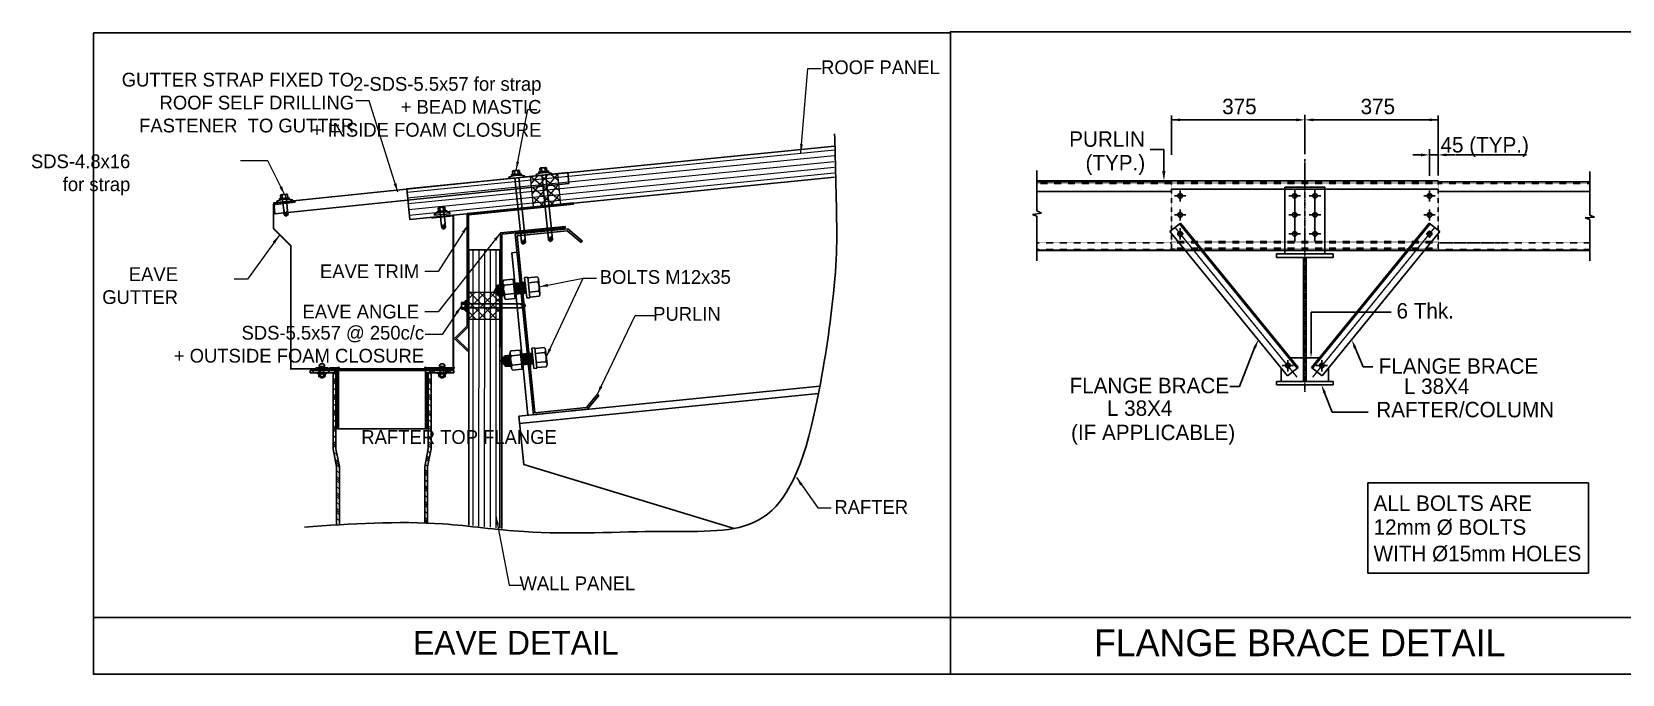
# Model space of a CAD drawing. Header units: millimetres. Extents: x 0 to 2669304, y -3314102 to 0.
# Drawn here: x 2346208 to 2364361, y -3177635 to -3170297 of the extents above; entities that cross this region are included whole.
import ezdxf
from ezdxf.enums import TextEntityAlignment as Align

# ---------------------------------------------------------------- set-up
doc = ezdxf.new("R2010")
doc.units = ezdxf.units.MM
doc.header["$LTSCALE"] = 0.4
doc.header["$MEASUREMENT"] = 0
for name, pattern in [('CENTER', [2, 1.25, -0.25, 0.25, -0.25]), ('CONTIN', [0]), ('HIDDEN', [0.375, 0.25, -0.125]), ('XKITLINE00', [0])]:
    doc.linetypes.add(name, pattern=pattern)
for name, color, linetype in [('3', 4, 'CONTIN'), ('AnchBolt', 7, 'Continuous'), ('Doptrim', 13, 'Continuous'), ('Girt', 13, 'Continuous'), ('Hatch-Solid', 252, 'Continuous'), ('insulation', 3, 'Continuous'), ('M-Purlin', 213, 'Continuous'), ('MISCEL', 7, 'Continuous'), ('Seal-Text', 60, 'Continuous'), ('Steel plate', 12, 'Continuous')]:
    doc.layers.add(name, color=color, linetype=linetype)
for name, color, linetype, lineweight in [('AllTrims', 11, 'Continuous', 9), ('Dimensions', 5, 'Continuous', 0), ('Grid', 202, 'CENTER', 18), ('HATCH', 8, 'Continuous', 5), ('MEM', 4, 'Continuous', 0), ('Other object type', 1, 'Continuous', 0)]:
    doc.layers.add(name, color=color, linetype=linetype, lineweight=lineweight)
doc.styles.add('DTITLE', font='f2.shx')
doc.styles.get("Standard").update_dxf_attribs({"font": 'ARIALN.TTF'})
doc.dimstyles.new('ARROWS', dxfattribs={"dimscale": 0, "dimtxt": 2, "dimasz": 2, "dimexe": 1.026, "dimexo": 1.026, "dimgap": 0.8, "dimtad": 1, "dimdec": 0, "dimzin": 9, "dimdsep": 46, "dimtxsty": 'Standard', "dimcen": 1.6, "dimclrd": 40, "dimclre": 40, "dimclrt": 3, "dimadec": 1, "dimazin": 2, "dimtfac": 1, "dimtdec": 0, "dimtofl": 0, "dimtmove": 0, "dimatfit": 3, "dimfxl": 0, "dimtolj": 1, "dimtzin": 13, "dimlwd": -1, "dimlwe": -1, "dimarcsym": 0})

# ---------------------------------------------------------------- blocks, each defined once
blk = doc.blocks.new('FOR EAVE STURT')
at = {"layer": 'AnchBolt'}
h = blk.add_hatch(dxfattribs=at)
h.set_pattern_fill('ANSI31', color=256, scale=0.5, angle=145, style=0)
h.set_pattern_definition([(190, (0, 0), (0.275666, -1.56338), [])])
h.paths.add_polyline_path([(6, 0.6), (-5.9, -0.6), (-4.7, -13.3), (7.3, -12.1)])
h.paths.add_polyline_path([(8.5, -23.7), (-3.5, -24.9), (-2.9, -30.9), (2.6, -34.9), (9.1, -29.8)])
at = {"layer": 'MISCEL', "color": 7}
for p, q in [((-11.9, 12.8), (-10.9, 2.3)), ((-11.7, 2.2), (10.9, 4.5)), ((-11.7, 2.2), (-11.3, -1.1)), ((-11.3, -1.1), (11.2, 1.1)), ((-9.5, 14.1), (6.5, 15.7)), ((-6.5, 13.4), (-5.4, 2.8)), ((3.7, 14.5), (4.7, 3.9)), ((6, 0.6), (7.3, -12.1)), ((9.2, 14.9), (10.2, 4.4)), ((10.9, 4.5), (11.2, 1.1)), ((11.8, -11.6), (-9.2, -13.8)), ((-8.2, -24.3), (-9.2, -13.8)), ((-5.9, -0.6), (-4.7, -13.3)), ((-2.7, -23.8), (-3.8, -13.2)), ((7.4, -22.8), (6.4, -12.2)), ((12.9, -22.2), (11.8, -11.6)), ((-5.5, -25.1), (10.5, -23.5)), ((-3.5, -24.9), (-2.9, -30.9)), ((-3.4, -25.8), (-3.2, -27.4)), ((2.6, -34.9), (-2.9, -30.9)), ((9.1, -29.8), (2.6, -34.9)), ((8.5, -23.7), (9.1, -29.8))]:
    blk.add_line(p, q, dxfattribs=at)
blk.add_lwpolyline([(-5.9, -0.6), (6, 0.6)], dxfattribs=at)
for centre, radius, start, end in [((-8.8, 9.9), 4.26, 56.0975, 138.6946), ((-0.1, 0.7), 14.3, 74.8284, 116.6241), ((6.7, 11.5), 4.26, 52.758, 135.3551), ((-5.7, -20.8), 4.26, 232.8999, 315.497), ((1, -10.1), 14.3, 254.9703, 296.7661), ((9.8, -19.2), 4.26, 236.2394, 318.8365)]:
    blk.add_arc(centre, radius, start, end, dxfattribs=at)

msp = doc.modelspace()

# ---------------------------------------------------------------- hatches: boundary and pattern name
h = msp.add_hatch(color=256)
h.paths.add_polyline_path([(2349708.7332, -3174166.3693), (2349714.6403, -3174159.2174), (2349715.9267, -3174148.6868), (2349715.1527, -3174137.6648), (2349714.9777, -3174136.4819), (2349607.8095, -3174136.4819), (2349607.8095, -3174166.3693)])
h.paths.add_polyline_path([(2349708.7332, -3174136.4819), (2349714.9777, -3174136.4819), (2349713.6677, -3174127.6322), (2349708.7332, -3174124.8984)])
h = msp.add_hatch(color=256)
h.paths.add_polyline_path([(2349708.7332, -3174166.3693), (2349714.6403, -3174159.2174), (2349715.9267, -3174148.6868), (2349715.1527, -3174137.6648), (2349714.9777, -3174136.4819), (2349607.8095, -3174136.4819), (2349607.8095, -3174166.3693)])
h.paths.add_polyline_path([(2349708.7332, -3174136.4819), (2349714.9777, -3174136.4819), (2349713.6677, -3174127.6322), (2349708.7332, -3174124.8984)])
h = msp.add_hatch(color=256)
h.paths.add_polyline_path([(2350701.799, -3174166.3693), (2350695.8919, -3174159.2174), (2350694.6055, -3174148.6868), (2350695.3795, -3174137.6648), (2350695.5546, -3174136.4819), (2350802.7228, -3174136.4819), (2350802.7228, -3174166.3693)])
h.paths.add_polyline_path([(2350701.799, -3174136.4819), (2350695.5546, -3174136.4819), (2350696.8645, -3174127.6322), (2350701.799, -3174124.8984)])
h = msp.add_hatch()
h.set_pattern_fill('PLASTI', color=256, scale=511.889603, angle=45, style=0)
h.set_pattern_definition([(45, (2338761.93, -3178613.74), (-90.4902, 90.4902), []), (45, (2338750.62, -3178602.43), (-90.4902, 90.4902), []), (45, (2338739.3, -3178591.12), (-90.4902, 90.4902), []), (45, (2338705.37, -3178557.19), (-90.4902, 90.4902), [])])
h.paths.add_polyline_path([(2350872.8071, -3174166.3693), (2350701.799, -3174166.3693), (2350701.799, -3174191.9638), (2350758.1069, -3174191.9638), (2350872.8071, -3174191.9638)])
h.paths.add_polyline_path([(2350908.3204, -3174166.3693), (2350872.8071, -3174166.3693), (2350872.8071, -3174191.9638), (2350908.3204, -3174191.9638)])
h.paths.add_polyline_path([(2351024.2895, -3174166.3693), (2350908.3204, -3174166.3693), (2350908.3204, -3174191.9638), (2351024.2895, -3174191.9638)])
h.paths.add_polyline_path([(2350717.1557, -3174191.9638), (2350701.799, -3174191.9638), (2350701.799, -3174831.8258), (2350717.1557, -3174831.8258)])
h.paths.add_polyline_path([(2349502.2119, -3174166.3693), (2349386.2428, -3174166.3693), (2349386.2428, -3174191.9638), (2349502.2119, -3174191.9638)])
h.paths.add_polyline_path([(2349708.7332, -3174166.3693), (2349607.8095, -3174166.3693), (2349537.7252, -3174166.3693), (2349537.7252, -3174191.9638), (2349708.7332, -3174191.9638)])
h.paths.add_polyline_path([(2349708.7332, -3174191.9638), (2349693.3765, -3174191.9638), (2349693.3765, -3174831.8258), (2349708.7332, -3174831.8258)])
h = msp.add_hatch(color=256)
h.paths.add_polyline_path([(2349558.8678, -3174155.3751), (2349537.7252, -3174155.3751), (2349537.7252, -3174165.1262), (2349589.7767, -3174165.1262), (2349589.7767, -3174136.8351), (2349558.8678, -3174136.8351)])
h.paths.add_polyline_path([(2349502.2119, -3174155.3751), (2349502.2119, -3174165.1262), (2349537.7252, -3174165.1262), (2349537.7252, -3174155.3751)])
h.paths.add_polyline_path([(2349502.2119, -3174165.1262), (2349502.2119, -3174155.3751), (2349481.0693, -3174155.3751), (2349481.0693, -3174136.8351), (2349450.0509, -3174136.8351), (2349450.0509, -3174165.1262)])
h = msp.add_hatch()
h.set_pattern_fill('PLASTI', color=256, scale=511.889603, angle=315, style=0)
h.set_pattern_definition([(315, (2338761.93, -3178613.74), (90.4902, 90.4902), []), (315, (2338773.24, -3178602.43), (90.4902, 90.4902), []), (315, (2338784.55, -3178591.12), (90.4902, 90.4902), []), (315, (2338818.48, -3178557.19), (90.4902, 90.4902), [])])
h.paths.add_polyline_path([(2349676.9862, -3174191.9638), (2349652.4254, -3174191.9638), (2349646.2728, -3174191.9638), (2349646.2728, -3174957.3224), (2349676.9862, -3174941.9095)])
h.paths.add_polyline_path([(2350692.5949, -3175914.0181), (2350723.3083, -3175914.4713), (2350723.3083, -3175266.932), (2350764.2595, -3175062.1761), (2350764.2595, -3174191.9638), (2350733.5461, -3174191.9638), (2350733.5461, -3175059.1349), (2350692.5949, -3175263.8908)])
h.paths.add_polyline_path([(2349687.224, -3175935.6959), (2349717.9373, -3175934.2787), (2349717.9373, -3175263.8908), (2349676.9862, -3175059.1349), (2349676.9862, -3174941.9095), (2349646.2728, -3174957.3224), (2349646.2728, -3175062.1761), (2349687.224, -3175266.932)])
h = msp.add_hatch(color=256)
h.paths.add_polyline_path([(2350851.6645, -3174136.8351), (2350820.7556, -3174136.8351), (2350820.7556, -3174165.1262), (2350872.8071, -3174165.1262), (2350872.8071, -3174155.3751), (2350851.6645, -3174155.3751)])
h.paths.add_polyline_path([(2350872.8071, -3174155.3751), (2350872.8071, -3174165.1262), (2350908.3204, -3174165.1262), (2350908.3204, -3174155.3751)])
h.paths.add_polyline_path([(2350960.4813, -3174165.1262), (2350960.4813, -3174136.8351), (2350929.463, -3174136.8351), (2350929.463, -3174155.3751), (2350908.3204, -3174155.3751), (2350908.3204, -3174165.1262)])
at = {"layer": 'HATCH'}
h = msp.add_hatch(dxfattribs=at)
h.set_pattern_fill('LINE', color=256, scale=20.721687, angle=5.67, style=0)
h.set_pattern_definition([(5.67, (2376492.37, -3214241.186), (-6.5001, 65.46947), [])])
h.paths.add_polyline_path([(2355368.9275, -3171956.4166), (2355368.1664, -3171920.1378), (2355367.6055, -3171882.0137), (2355367.2631, -3171843.862), (2355367.1193, -3171805.6853), (2355367.1542, -3171767.4862), (2355367.3481, -3171729.267), (2355367.6809, -3171691.0303), (2355368.1329, -3171652.7787), (2355368.6843, -3171614.5145), (2355368.884, -3171602.3953), (2350486.6433, -3172090.6194), (2350521.6953, -3172441.1398)])
h = msp.add_hatch(dxfattribs=at)
h.set_pattern_fill('ANSI37', color=256, scale=25.902109, style=0)
h.set_pattern_definition([(230.7106, (2354209.75, -3174154.84), (63.6496, -52.077), []), (320.7106, (2354209.75, -3174154.84), (52.077, 63.6496), [])])
h.paths.add_polyline_path([(2351898.1704, -3171949.4667), (2352207.4531, -3171918.5384), (2352242.5051, -3172269.0588), (2351933.2224, -3172299.9871)])
h = msp.add_hatch(dxfattribs=at)
h.set_pattern_fill('LINE', color=256, scale=20.721687, angle=-90.04059314, style=0)
h.set_pattern_definition([(269.9594, (2307019.12, -3194745.54), (65.79134, -0.04661), [])])
h.paths.add_polyline_path([(2351195.9009, -3175933.3054), (2351548.1696, -3175966.1282), (2351548.1696, -3172786.3276), (2351195.9009, -3172786.3276)])
h = msp.add_hatch(dxfattribs=at)
h.set_pattern_fill('ANSI37', color=256, scale=25.902109, angle=84.30229389, style=0)
h.set_pattern_definition([(315.013, (2353619.905, -3171501.35), (58.1388, 58.165), []), (45.013, (2353619.905, -3171501.35), (-58.165, 58.1388), [])])
h.paths.add_polyline_path([(2351195.9359, -3173582.5628), (2351195.8659, -3173271.7375), (2351548.1346, -3173271.6582), (2351548.2045, -3173582.4835)])
at = {"layer": 'Hatch-Solid'}
for points in [[(2351816.524, -3173302.9215), (2351801.0599, -3173148.2802), (2351780.441, -3173150.3421), (2351795.9052, -3173304.9834)], [(2351898.9994, -3174127.6755), (2351883.5353, -3173973.0341), (2351862.9164, -3173975.096), (2351878.3806, -3174129.7374)]]:
    msp.add_hatch(color=256, dxfattribs=at).paths.add_polyline_path(points)

# ---------------------------------------------------------------- linework, layer by layer
at = {"linetype": 'Continuous'}
for p, q in [((2356692.2669, -3170307.8358), (2356692.2669, -3177617.5326)), ((2356692.2669, -3170318.3389), (2356692.2669, -3177617.5326)), ((2346910.6197, -3176987.6189), (2377782.5102, -3176987.6189))]:
    msp.add_line(p, q, dxfattribs=at)
at = {"color": 2}
for p, q in [((2359218.2179, -3171702.4954), (2359218.2179, -3171252.3169)), ((2359218.2179, -3171702.4954), (2359218.2179, -3171252.3169)), ((2360642.1615, -3171303.0955), (2359218.2179, -3171303.0955)), ((2360738.6652, -3171695.3717), (2360738.6652, -3171245.1932)), ((2360738.6652, -3171695.3717), (2360738.6652, -3171245.1932)), ((2360835.1689, -3171303.0955), (2362259.1125, -3171303.0955)), ((2362259.1125, -3171702.4954), (2362259.1125, -3171252.3169)), ((2362259.1125, -3171702.4954), (2362259.1125, -3171252.3169)), ((2359129.3047, -3171642.2264), (2358974.6546, -3171642.2264)), ((2359129.3047, -3171888.7026), (2359129.3047, -3171642.2264)), ((2362066.105, -3171703.7552), (2361969.6013, -3171703.7552)), ((2362162.6087, -3171941.3595), (2362162.6087, -3171637.9004)), ((2362162.6087, -3171703.7552), (2362259.1125, -3171703.7552)), ((2362259.1125, -3171940.0996), (2362259.1125, -3171636.6405)), ((2362355.6162, -3171703.7552), (2362452.1199, -3171703.7552)), ((2362456.7923, -3171703.7552), (2363268.9403, -3171703.7552)), ((2360809.9537, -3173950.0217), (2360809.9537, -3173498.9563)), ((2360809.9537, -3173498.9563), (2361725.8383, -3173498.9563)), ((2360165.4839, -3173907.6346), (2359992.6996, -3174347.0999)), ((2361311.8465, -3173907.6346), (2361406.1832, -3174124.9387)), ((2361406.1832, -3174124.9387), (2361515.9062, -3174124.9387)), ((2359992.6996, -3174347.0999), (2359882.9766, -3174347.0999)), ((2360964.0197, -3174419.7641), (2361051.9124, -3174643.3133)), ((2361051.9124, -3174643.3133), (2361460.5215, -3174643.3133))]:
    msp.add_line(p, q, dxfattribs=at)
at = {"linetype": 'CENTER'}
for p, q in [((2360738.6652, -3171753.2739), (2360738.6652, -3174410.7094)), ((2360646.5885, -3174238.358), (2359256.6001, -3172532.462)), ((2360830.7418, -3174238.358), (2362220.7303, -3172532.4198))]:
    msp.add_line(p, q, dxfattribs=at)
for p, q in [((2357679.4357, -3171880.0225), (2357679.4357, -3172342.9778)), ((2363990.0791, -3172391.6319), (2363990.7515, -3171891.603)), ((2359314.7216, -3172172.4219), (2359314.7216, -3172108.5347)), ((2360510.2475, -3172071.3165), (2360967.0829, -3172071.3165)), ((2360510.2475, -3172071.3165), (2360510.2475, -3172835.25)), ((2360622.7443, -3172693.8192), (2360622.7443, -3172105.3678)), ((2360854.586, -3172693.8192), (2360854.586, -3172105.3678)), ((2360967.0829, -3172071.3165), (2360967.0829, -3172835.25)), ((2362162.6087, -3172172.4219), (2362162.6087, -3172108.5347)), ((2359314.7216, -3172172.4219), (2359250.8343, -3172172.4219)), ((2359314.7216, -3172236.3092), (2359314.7216, -3172172.4219)), ((2359378.6088, -3172172.4219), (2359314.7216, -3172172.4219)), ((2360687.7724, -3172172.4219), (2360557.7162, -3172172.4219)), ((2360595.6373, -3172172.4219), (2360622.7443, -3172172.4219)), ((2360789.5579, -3172172.4219), (2360919.6141, -3172172.4219)), ((2360881.693, -3172172.4219), (2360854.586, -3172172.4219)), ((2362098.7215, -3172172.4219), (2362162.6087, -3172172.4219)), ((2362162.6087, -3172236.3092), (2362162.6087, -3172172.4219)), ((2362162.6087, -3172172.4219), (2362226.496, -3172172.4219)), ((2357731.5812, -3172368.6606), (2357629.6035, -3172384.0996)), ((2357629.6035, -3172384.0996), (2357679.0473, -3172404.5683)), ((2357679.0473, -3172404.5683), (2357679.5146, -3172913.1531)), ((2357679.4357, -3172342.9778), (2357731.5812, -3172368.6606)), ((2359314.7216, -3172389.2366), (2359250.8343, -3172389.2366)), ((2359314.7216, -3172389.2366), (2359314.7216, -3172325.3493)), ((2359314.7216, -3172453.1238), (2359314.7216, -3172389.2366)), ((2359378.6088, -3172389.2366), (2359314.7216, -3172389.2366)), ((2360687.7724, -3172389.2366), (2360557.7162, -3172389.2366)), ((2360595.6373, -3172389.2366), (2360622.7443, -3172389.2366)), ((2360789.5579, -3172389.2366), (2360919.6141, -3172389.2366)), ((2360881.693, -3172389.2366), (2360854.586, -3172389.2366)), ((2362098.7215, -3172389.2366), (2362162.6087, -3172389.2366)), ((2362162.6087, -3172389.2366), (2362162.6087, -3172325.3493)), ((2362162.6087, -3172453.1238), (2362162.6087, -3172389.2366)), ((2362162.6087, -3172389.2366), (2362226.496, -3172389.2366)), ((2363938.9392, -3172422.5785), (2364045.3107, -3172413.513)), ((2363990.8573, -3172443.0896), (2363938.9392, -3172422.5785)), ((2364045.3107, -3172413.513), (2363990.0791, -3172391.6319)), ((2363990.8573, -3172913.1532), (2363990.8573, -3172443.0896)), ((2359314.7216, -3172606.0512), (2359280.2437, -3172606.0512)), ((2359314.7216, -3172606.0512), (2359314.7216, -3172542.164)), ((2359314.7216, -3172669.9385), (2359314.7216, -3172606.0512)), ((2359353.3129, -3172606.0512), (2359314.7216, -3172606.0512)), ((2360687.7724, -3172606.0512), (2360557.7162, -3172606.0512)), ((2360595.6373, -3172606.0512), (2360622.7443, -3172606.0512)), ((2360738.6652, -3172673.9263), (2360738.6652, -3172543.8701)), ((2360789.5579, -3172606.0512), (2360919.6141, -3172606.0512)), ((2360881.693, -3172606.0512), (2360854.586, -3172606.0512)), ((2362124.0508, -3172605.9667), (2362162.6421, -3172605.9667)), ((2362162.6421, -3172605.9667), (2362162.6421, -3172567.0714)), ((2362162.6421, -3172650.9426), (2362162.6421, -3172605.9667)), ((2362162.6421, -3172605.9667), (2362197.1199, -3172605.9667)), ((2358347.8314, -3172794.1831), (2357679.4023, -3172794.1831)), ((2360414.4127, -3172835.25), (2360414.4127, -3172873.8515)), ((2361062.9176, -3172835.25), (2360414.4127, -3172835.25)), ((2361062.9176, -3172873.8515), (2361062.9176, -3172835.25)), ((2361928.5418, -3172794.1831), (2363990.8573, -3172794.1831)), ((2360414.4127, -3172873.8515), (2361062.9176, -3172873.8515)), ((2360723.2246, -3172873.8515), (2360723.2246, -3174291.9206)), ((2360754.1058, -3172873.8515), (2360754.1058, -3174291.9206)), ((2360609.7887, -3174110.4936), (2360479.9688, -3174110.4936)), ((2360545.2683, -3174048.5012), (2360545.2683, -3174176.2144)), ((2360723.2246, -3174021.7102), (2360578.1314, -3174021.7102)), ((2360754.1058, -3174021.7102), (2360899.1989, -3174021.7102)), ((2360867.5417, -3174110.4936), (2360997.3615, -3174110.4936)), ((2360932.0621, -3174048.5012), (2360932.0621, -3174176.2144)), ((2350701.799, -3174136.4819), (2351035.1187, -3174136.4819)), ((2360414.4127, -3174330.522), (2360414.4127, -3174291.9206)), ((2360414.4127, -3174291.9206), (2361062.9176, -3174291.9206)), ((2360468.4548, -3174137.2837), (2360468.4548, -3174291.9206)), ((2361008.8755, -3174137.2837), (2361008.8755, -3174291.9206)), ((2361062.9176, -3174291.9206), (2361062.9176, -3174330.522)), ((2361062.9176, -3174330.522), (2360414.4127, -3174330.522))]:
    msp.add_line(p, q)
at = {"color": 3}
for p, q in [((2360738.6652, -3171797.3899), (2360738.6652, -3171929.3814)), ((2362259.1125, -3171998.9926), (2357679.4357, -3171998.9926)), ((2357679.4357, -3172010.573), (2359218.2179, -3172010.573)), ((2359218.2179, -3172120.706), (2357679.4357, -3172120.706)), ((2359218.2179, -3172093.7014), (2362259.1125, -3172093.7014)), ((2363990.8573, -3172010.573), (2362259.1125, -3172010.573)), ((2362259.1125, -3172120.706), (2363990.8573, -3172120.706)), ((2359319.9132, -3172482.4918), (2359196.1035, -3172580.2093)), ((2360663.9954, -3174130.5047), (2359319.9132, -3172482.4918)), ((2360813.3349, -3174130.5047), (2362157.4172, -3172482.4496)), ((2362157.4172, -3172482.4496), (2362281.2268, -3172580.1671)), ((2360540.1835, -3174228.1651), (2359196.1035, -3172580.2093)), ((2360937.1469, -3174228.1651), (2362281.2268, -3172580.1671)), ((2357679.4023, -3172794.1831), (2363990.8573, -3172794.1831)), ((2363797.928, -3172794.1831), (2357679.4023, -3172794.1831)), ((2359218.2179, -3172782.6027), (2359252.5082, -3172782.6027)), ((2360663.9668, -3174130.4684), (2360540.1835, -3174228.1651)), ((2360813.3636, -3174130.4684), (2360937.1469, -3174228.1651))]:
    msp.add_line(p, q, dxfattribs=at)
at = {"color": 1, "linetype": 'HIDDEN'}
for p, q in [((2357679.4357, -3172028.3643), (2359218.2179, -3172028.3643)), ((2359218.2179, -3171998.9926), (2359218.2179, -3172782.6027)), ((2359218.2179, -3172013.0884), (2362259.1125, -3172013.0884)), ((2359218.2179, -3172030.8797), (2362259.1125, -3172030.8797)), ((2362259.1125, -3171998.9926), (2362259.1125, -3172782.6027)), ((2363990.8573, -3172028.3643), (2362259.1125, -3172028.3643)), ((2363990.8553, -3172029.3307), (2363990.8573, -3172028.3643)), ((2359218.2179, -3172708.9466), (2357679.3219, -3172708.9466)), ((2359218.2179, -3172782.6027), (2357679.3914, -3172782.6027)), ((2359218.2179, -3172693.8192), (2362259.1125, -3172693.8192)), ((2359218.2179, -3172708.9466), (2362259.1125, -3172708.9466)), ((2359218.2179, -3172767.7763), (2362259.1125, -3172767.7763)), ((2359218.2179, -3172782.6027), (2362259.1125, -3172782.6027)), ((2362224.8222, -3172708.9466), (2362970.879, -3172708.9466)), ((2362259.1125, -3172708.9466), (2363990.8573, -3172708.9466)), ((2362259.1125, -3172782.6027), (2363990.8573, -3172782.6027))]:
    msp.add_line(p, q, dxfattribs=at)
at = {"color": 1, "linetype": 'Continuous'}
for p, q in [((2360651.1939, -3174140.5495), (2359307.114, -3172492.5936)), ((2360826.1364, -3174140.5495), (2362170.2164, -3172492.5514))]:
    msp.add_line(p, q, dxfattribs=at)
at = {"linetype": 'ByBlock'}
for p, q in [((2361456.6564, -3175447.7276), (2363976.0201, -3175447.7276)), ((2361456.6564, -3176481.1264), (2361456.6564, -3175447.7276)), ((2363976.0201, -3175447.7276), (2363976.0201, -3176481.1264)), ((2363976.0201, -3176481.1264), (2361456.6564, -3176481.1264))]:
    msp.add_line(p, q, dxfattribs=at)
for points in [[(2346910.6197, -3170307.8358), (2356692.2669, -3170307.8358), (2356692.2669, -3177635.0151), (2346910.6197, -3177635.0151)], [(2356692.2669, -3177635.0151), (2364833.5867, -3177635.0151), (2364833.5867, -3170297.3326), (2356692.2669, -3170297.3326)], [(2349708.7332, -3174124.8984), (2349708.7332, -3174136.4819), (2349607.8095, -3174136.4819), (2349607.8095, -3174136.4819), (2349607.8095, -3174166.3693), (2349607.8095, -3174166.3693), (2349607.8095, -3174166.3693), (2349708.7332, -3174166.3693), (2349714.6403, -3174159.2174), (2349715.9267, -3174148.6868), (2349715.1527, -3174137.6648), (2349713.6677, -3174127.6322)], [(2349708.7332, -3174124.8984), (2349708.7332, -3174136.4819), (2349607.8095, -3174136.4819), (2349607.8095, -3174136.4819), (2349607.8095, -3174166.3693), (2349607.8095, -3174166.3693), (2349607.8095, -3174166.3693), (2349708.7332, -3174166.3693), (2349714.6403, -3174159.2174), (2349715.9267, -3174148.6868), (2349715.1527, -3174137.6648), (2349713.6677, -3174127.6322)], [(2350701.799, -3174124.8984), (2350701.799, -3174136.4819), (2350802.7228, -3174136.4819), (2350802.7228, -3174136.4819), (2350802.7228, -3174166.3693), (2350802.7228, -3174166.3693), (2350802.7228, -3174166.3693), (2350701.799, -3174166.3693), (2350695.8919, -3174159.2174), (2350694.6055, -3174148.6868), (2350695.3795, -3174137.6648), (2350696.8645, -3174127.6322)], [(2349589.7767, -3174136.8351), (2349450.0509, -3174136.8351), (2349450.0509, -3174165.1262), (2349589.7767, -3174165.1262)], [(2349566.6204, -3174193.3846), (2349472.9087, -3174193.3846), (2349472.9087, -3174202.5913), (2349566.6204, -3174202.5913)], [(2349558.8678, -3174138.8289), (2349481.0693, -3174138.8289), (2349481.0693, -3174155.3751), (2349558.8678, -3174155.3751)], [(2350820.7556, -3174136.8351), (2350960.4813, -3174136.8351), (2350960.4813, -3174165.1262), (2350820.7556, -3174165.1262)], [(2350843.9119, -3174193.3846), (2350937.6235, -3174193.3846), (2350937.6235, -3174202.5913), (2350843.9119, -3174202.5913)], [(2350851.6645, -3174138.8289), (2350929.463, -3174138.8289), (2350929.463, -3174155.3751), (2350851.6645, -3174155.3751)]]:
    msp.add_lwpolyline(points, close=True)
for points in [[(2349708.7332, -3174136.4819), (2349708.7332, -3174124.8984)], [(2349708.7332, -3174136.4819), (2349708.7332, -3174124.8984)], [(2350701.799, -3174136.4819), (2350701.799, -3174124.8984)], [(2349646.2728, -3174191.9638), (2349646.2728, -3175062.1761), (2349687.224, -3175266.932), (2349687.224, -3175935.6321)], [(2349676.9862, -3174191.9638), (2349676.9862, -3175059.1349), (2349717.9373, -3175263.8908), (2349717.9373, -3175934.2305)], [(2350733.5461, -3174191.9638), (2350733.5461, -3175059.1349), (2350692.5949, -3175263.8908), (2350692.5949, -3175913.495)], [(2350764.2595, -3174191.9638), (2350764.2595, -3175062.1761), (2350723.3083, -3175266.932), (2350723.3083, -3175913.9467)]]:
    msp.add_lwpolyline(points)
at = {"linetype": 'Continuous'}
for centre in [(2359314.7216, -3172172.4219), (2360622.7443, -3172172.4219), (2360854.586, -3172172.4219), (2362162.5421, -3172172.5064), (2359314.7216, -3172389.2366), (2360622.7443, -3172389.2366), (2360854.586, -3172389.2366), (2362162.5421, -3172389.3211), (2359314.7216, -3172606.0935), (2360622.7443, -3172606.0512), (2360854.586, -3172606.0512), (2362162.6087, -3172606.0512), (2360544.8787, -3174110.4936), (2360932.4516, -3174110.4936)]:
    msp.add_circle(centre, 26.4898, dxfattribs=at)
for centre in [(2349519.8094, -3174121.1488), (2350890.7228, -3174121.1488)]:
    msp.add_arc(centre, 32.8173, 0, 180)
at = {"color": 2}
for points in [[(2359314.7216, -3171287.0115), (2359314.7216, -3171319.1794), (2359218.2179, -3171303.0955)], [(2360642.1615, -3171287.0115), (2360642.1615, -3171319.1794), (2360738.6652, -3171303.0955)], [(2360835.1689, -3171287.0115), (2360835.1689, -3171319.1794), (2360738.6652, -3171303.0955)], [(2362162.6087, -3171287.0115), (2362162.6087, -3171319.1794), (2362259.1125, -3171303.0955)], [(2362066.105, -3171687.6713), (2362066.105, -3171719.8392), (2362162.6087, -3171703.7552)], [(2362355.6162, -3171687.6713), (2362355.6162, -3171719.8392), (2362259.1125, -3171703.7552)], [(2359110.9231, -3171888.7026), (2359147.6864, -3171888.7026), (2359129.3047, -3171998.9926)], [(2360180.4525, -3173913.5198), (2360150.5153, -3173901.7494), (2360210.3602, -3173810.2737)], [(2361296.8779, -3173913.5198), (2361326.815, -3173901.7494), (2361276.5354, -3173817.8232)], [(2360821.9018, -3173950.0217), (2360798.0057, -3173950.0217), (2360809.9537, -3174021.7102)], [(2360949.0511, -3174425.6493), (2360978.9883, -3174413.8789), (2360928.7086, -3174329.9527)]]:
    msp.add_solid(points, dxfattribs=at)
at = {"layer": 'AllTrims', "color": 4, "const_width": 10.3608}
for points in [[(2349220.5508, -3172234.9323), (2348961.5297, -3172264.1796), (2348961.5297, -3172546.2931), (2349159.3377, -3172744.1011), (2349159.3377, -3174152.2238), (2351024.2895, -3174152.2238), (2351024.2895, -3172390.8804), (2350767.833, -3172416.5261)], [(2349220.5508, -3172245.2931), (2348971.8905, -3172274.5405), (2348971.8905, -3172542.0015), (2349169.6985, -3172739.8095), (2349169.6985, -3174141.8629), (2351013.9287, -3174141.8629), (2351013.9287, -3172402.329), (2350768.8639, -3172426.8355)]]:
    msp.add_lwpolyline(points, dxfattribs=at)
at = {"layer": 'Doptrim'}
msp.add_lwpolyline([(2351180.687, -3173945.3243), (2351034.0404, -3173798.922), (2351176.013, -3173656.9495), (2351176.013, -3172373.1456), (2352388.3479, -3172251.9121), (2352389.124, -3172267.434), (2351191.5542, -3172387.9292), (2351191.5542, -3173663.3869), (2351056.0191, -3173798.922), (2351191.6764, -3173934.335)], close=True, dxfattribs=at)
at = {"layer": 'Girt'}
msp.add_lwpolyline([(2352337.1154, -3172029.8585), (2348982.2275, -3172377.9102), (2348969.6682, -3172252.3173), (2352324.5561, -3171904.2656)], close=True, dxfattribs=at)
at = {"layer": 'Grid'}
for p, q in [((2351752.4004, -3173231.24), (2351855.343, -3173220.9457)), ((2351834.8758, -3174055.994), (2351937.8184, -3174045.6997))]:
    msp.add_line(p, q, dxfattribs=at)
at = {"layer": 'HATCH'}
for points in [[(2351898.1704, -3171949.4667), (2352207.4531, -3171918.5384), (2352242.5051, -3172269.0588), (2351933.2224, -3172299.9871)], [(2351898.1704, -3171949.4667), (2352207.4531, -3171918.5384), (2352242.5051, -3172269.0588), (2351933.2224, -3172299.9871)], [(2351195.9359, -3173582.5628), (2351195.8659, -3173271.7375), (2351548.1346, -3173271.6582), (2351548.2045, -3173582.4835)], [(2351195.9359, -3173582.5628), (2351195.8659, -3173271.7375), (2351548.1346, -3173271.6582), (2351548.2045, -3173582.4835)]]:
    msp.add_lwpolyline(points, close=True, dxfattribs=at)
at = {"layer": 'insulation'}
msp.add_line((2351573.3148, -3172707.58), (2351573.3148, -3175969.8381), dxfattribs=at)
at = {"layer": 'M-Purlin'}
for p, q in [((2352324.2632, -3172549.3026), (2351726.3166, -3172609.0973)), ((2351932.505, -3174670.9822), (2351726.3166, -3172609.0973)), ((2351748.9973, -3172627.6542), (2352317.7845, -3172570.7755)), ((2351748.9973, -3172627.6542), (2351951.062, -3174648.3014)), ((2352317.7845, -3172570.7755), (2352479.5373, -3172703.1187)), ((2352492.659, -3172687.081), (2352324.2632, -3172549.3026)), ((2352479.5373, -3172703.1187), (2352492.659, -3172687.081)), ((2352538.6992, -3174589.5377), (2352663.3559, -3174437.1796)), ((2352679.3936, -3174450.3013), (2352549.3017, -3174609.3025)), ((2352663.3559, -3174437.1796), (2352679.3936, -3174450.3013)), ((2352549.3017, -3174609.3025), (2351932.505, -3174670.9822)), ((2351951.062, -3174648.3014), (2352538.6992, -3174589.5377))]:
    msp.add_line(p, q, dxfattribs=at)
for points in [[(2351816.524, -3173302.9215), (2351801.0599, -3173148.2802), (2351780.441, -3173150.3421), (2351795.9052, -3173304.9834)], [(2351898.9994, -3174127.6755), (2351883.5353, -3173973.0341), (2351862.9164, -3173975.096), (2351878.3806, -3174129.7374)]]:
    msp.add_lwpolyline(points, close=True, dxfattribs=at)
at = {"layer": 'MISCEL', "color": 7}
for p, q in [((2351683.9329, -3171929.1361), (2351685.171, -3171941.5456)), ((2351683.9374, -3171929.1393), (2351794.6194, -3171918.0962)), ((2351685.1755, -3171941.5488), (2351795.8575, -3171930.5057)), ((2351696.2302, -3171888.4306), (2351700.1302, -3171927.5201)), ((2351705.3822, -3171883.6252), (2351764.5964, -3171877.7173)), ((2351716.5526, -3171886.1183), (2351720.4808, -3171925.4896)), ((2351754.1388, -3171882.3683), (2351758.067, -3171921.7395)), ((2351774.522, -3171880.6228), (2351778.422, -3171919.7123)), ((2351794.6194, -3171918.0962), (2351795.8575, -3171930.5057)), ((2351993.2156, -3171898.2078), (2351994.4537, -3171910.6173)), ((2351993.2201, -3171898.211), (2352103.9021, -3171887.168)), ((2351994.4582, -3171910.6205), (2352105.1403, -3171899.5774)), ((2352005.5129, -3171857.5023), (2352009.413, -3171896.5918)), ((2352014.665, -3171852.697), (2352073.8791, -3171846.789)), ((2352025.8353, -3171855.1901), (2352029.7635, -3171894.5614)), ((2352031.157, -3171934.7042), (2352101.6461, -3172627.4431)), ((2352063.4215, -3171851.44), (2352067.3497, -3171890.8113)), ((2352075.5456, -3171930.0991), (2352146.7144, -3172629.5653)), ((2352083.8047, -3171849.6945), (2352087.7048, -3171888.784)), ((2352103.9021, -3171887.168), (2352105.1403, -3171899.5774)), ((2351721.9059, -3171965.6293), (2351792.3949, -3172658.3682)), ((2351766.2945, -3171961.0242), (2351837.4633, -3172660.4905)), ((2349034.4617, -3172203.2744), (2349035.6998, -3172215.6839)), ((2349034.4661, -3172203.2776), (2349145.1482, -3172192.2345)), ((2349035.7043, -3172215.687), (2349146.3863, -3172204.644)), ((2349046.759, -3172162.5688), (2349050.659, -3172201.6583)), ((2349055.911, -3172157.7635), (2349115.1252, -3172151.8556)), ((2349067.0814, -3172160.2566), (2349071.0096, -3172199.6279)), ((2349068.9676, -3172212.3646), (2349082.817, -3172340.2251)), ((2349104.6676, -3172156.5065), (2349108.5958, -3172195.8778)), ((2349113.3733, -3172207.9378), (2349127.8853, -3172342.3474)), ((2349125.0507, -3172154.7611), (2349128.9508, -3172193.8506)), ((2349145.1482, -3172192.2345), (2349146.3863, -3172204.644)), ((2350845.2449, -3172308.2437), (2350849.145, -3172347.3332)), ((2350854.397, -3172303.4383), (2350913.6112, -3172297.5304)), ((2350865.5674, -3172305.9314), (2350869.4956, -3172345.3027)), ((2350903.1536, -3172302.1814), (2350907.0818, -3172341.5527)), ((2350923.5367, -3172300.4359), (2350927.4368, -3172339.5254)), ((2349082.817, -3172340.2251), (2349095.5294, -3172379.2242)), ((2349082.817, -3172340.2251), (2349087.758, -3172389.429)), ((2349085.8589, -3172370.5176), (2349086.4573, -3172376.4764)), ((2349108.0838, -3172404.2612), (2349087.758, -3172389.429)), ((2349127.8722, -3172342.2168), (2349088.1858, -3172389.7412)), ((2349127.8722, -3172342.2168), (2349095.176, -3172394.2301)), ((2349127.8722, -3172342.2168), (2349100.4996, -3172398.7269)), ((2349132.2004, -3172385.3182), (2349108.0838, -3172404.2612)), ((2349132.1972, -3172385.3216), (2349115.742, -3172356.9879)), ((2349127.8722, -3172342.2168), (2349132.2004, -3172385.3182)), ((2350832.9476, -3172348.9492), (2350834.1858, -3172361.3587)), ((2350832.9521, -3172348.9524), (2350943.6342, -3172337.9094)), ((2350834.1903, -3172361.3619), (2350944.8723, -3172350.3188)), ((2350867.4536, -3172358.0395), (2350881.303, -3172485.8999)), ((2350881.303, -3172485.8999), (2350894.0154, -3172524.899)), ((2350881.303, -3172485.8999), (2350886.2439, -3172535.1038)), ((2350926.3582, -3172487.8916), (2350886.6718, -3172535.4161)), ((2350926.3582, -3172487.8916), (2350893.662, -3172539.9049)), ((2350926.3582, -3172487.8916), (2350898.9856, -3172544.4017)), ((2350911.8593, -3172353.6126), (2350926.3713, -3172488.0222)), ((2350926.3582, -3172487.8916), (2350930.6864, -3172530.9931)), ((2350943.6342, -3172337.9094), (2350944.8723, -3172350.3188)), ((2350884.3449, -3172516.1925), (2350884.9433, -3172522.1512)), ((2350906.5698, -3172549.936), (2350886.2439, -3172535.1038)), ((2350930.6864, -3172530.9931), (2350906.5698, -3172549.936)), ((2350930.6832, -3172530.9964), (2350914.2279, -3172502.6627)), ((2351792.3949, -3172658.3682), (2351805.1073, -3172697.3673)), ((2351792.3949, -3172658.3682), (2351797.3359, -3172707.5721)), ((2351837.4502, -3172660.3599), (2351797.7638, -3172707.8843)), ((2351837.4502, -3172660.3599), (2351804.754, -3172712.3732)), ((2351837.4502, -3172660.3599), (2351810.0776, -3172716.8699)), ((2351841.7752, -3172703.4647), (2351825.3199, -3172675.131)), ((2351837.4502, -3172660.3599), (2351841.7783, -3172703.4613)), ((2352101.6461, -3172627.4431), (2352114.3585, -3172666.4422)), ((2352101.6461, -3172627.4431), (2352106.5871, -3172676.647)), ((2352104.688, -3172657.7356), (2352105.2864, -3172663.6944)), ((2352146.7013, -3172629.4348), (2352107.0149, -3172676.9592)), ((2352146.7013, -3172629.4348), (2352114.0051, -3172681.448)), ((2352146.7013, -3172629.4348), (2352119.3287, -3172685.9448)), ((2352151.0295, -3172672.5362), (2352126.9129, -3172691.4791)), ((2352151.0263, -3172672.5396), (2352134.5711, -3172644.2059)), ((2352146.7013, -3172629.4348), (2352151.0295, -3172672.5362)), ((2351795.4369, -3172688.6607), (2351796.0352, -3172694.6195)), ((2351817.6618, -3172722.4043), (2351797.3359, -3172707.5721)), ((2351841.7783, -3172703.4613), (2351817.6618, -3172722.4043)), ((2352126.9129, -3172691.4791), (2352106.5871, -3172676.647)), ((2351111.2494, -3173456.9361), (2351111.32, -3173397.428)), ((2351115.208, -3173387.8445), (2351154.4916, -3173387.8911)), ((2351154.3789, -3173482.8448), (2351154.5109, -3173371.6133)), ((2351154.5109, -3173371.6133), (2351166.9819, -3173371.6281)), ((2351166.85, -3173482.8596), (2351166.9819, -3173371.6281)), ((2351114.8521, -3173446.0727), (2351154.4189, -3173446.1196)), ((2351114.8969, -3173408.2999), (2351154.4637, -3173408.3468)), ((2351115.111, -3173466.5246), (2351154.3946, -3173466.5712)), ((2351154.3753, -3173482.849), (2351166.8463, -3173482.8638)), ((2351166.886, -3173449.4308), (2351776.7737, -3173449.4007)), ((2351166.9426, -3173404.805), (2351782.5755, -3173404.7731)), ((2351776.0676, -3173449.4003), (2351816.1465, -3173440.6701)), ((2351776.0676, -3173449.4003), (2351825.5189, -3173449.4274)), ((2351782.5755, -3173404.7731), (2351825.8726, -3173449.033)), ((2351782.5755, -3173404.7731), (2351825.8937, -3173404.7968)), ((2351782.5755, -3173404.7731), (2351836.0498, -3173437.6842)), ((2351782.5755, -3173404.7731), (2351831.0409, -3173442.5292)), ((2351825.8967, -3173404.8003), (2351796.0532, -3173418.3259)), ((2351806.5124, -3173449.417), (2351812.5012, -3173449.4203)), ((2351842.318, -3173430.6944), (2351825.5189, -3173449.4274)), ((2351825.8937, -3173404.7968), (2351842.318, -3173430.6944))]:
    msp.add_line(p, q, dxfattribs=at)
at = {"layer": 'MISCEL'}
for p, q in [((2349552.6267, -3174121.1488), (2349486.9922, -3174121.1488)), ((2349502.2119, -3174203.3283), (2349502.2119, -3174121.1488)), ((2349537.7252, -3174203.3283), (2349537.7252, -3174121.1488)), ((2350857.9056, -3174121.1488), (2350923.5401, -3174121.1488)), ((2350872.8071, -3174203.3283), (2350872.8071, -3174121.1488)), ((2350908.3204, -3174203.3283), (2350908.3204, -3174121.1488)), ((2349502.2119, -3174246.112), (2349502.2119, -3174239.1096)), ((2349506.54, -3174239.1096), (2349502.2119, -3174240.7571)), ((2349511.5227, -3174239.1096), (2349502.2119, -3174242.6536)), ((2349516.5054, -3174239.1096), (2349502.2119, -3174244.5502)), ((2349537.7252, -3174246.112), (2349502.2119, -3174246.112)), ((2349502.3114, -3174235.7486), (2349502.3114, -3174206.6894)), ((2349504.7168, -3174239.1096), (2349504.6822, -3174239.1228)), ((2349509.6995, -3174239.1096), (2349504.6822, -3174241.0194)), ((2349514.6822, -3174239.1096), (2349504.6822, -3174242.9159)), ((2349519.6648, -3174239.1096), (2349504.6822, -3174244.8125)), ((2349505.3026, -3174250.4337), (2349519.9685, -3174250.4337)), ((2349521.488, -3174239.1096), (2349505.8353, -3174245.0675)), ((2349524.6475, -3174239.1096), (2349508.9947, -3174245.0675)), ((2349526.4707, -3174239.1096), (2349510.8179, -3174245.0675)), ((2349529.6302, -3174239.1096), (2349513.9774, -3174245.0675)), ((2349531.4534, -3174239.1096), (2349515.8006, -3174245.0675)), ((2349534.6128, -3174239.1096), (2349518.9601, -3174245.0675)), ((2349534.6345, -3174250.4337), (2349519.9685, -3174250.4337)), ((2349536.436, -3174239.1096), (2349520.7833, -3174245.0675)), ((2349535.2549, -3174240.7618), (2349523.9427, -3174245.0675)), ((2349537.7845, -3174240.4929), (2349525.7659, -3174245.0675)), ((2349535.2549, -3174242.6583), (2349528.9254, -3174245.0675)), ((2349531.1603, -3174244.7217), (2349530.5356, -3174244.9595)), ((2349537.7845, -3174242.5751), (2349531.2364, -3174245.0675)), ((2349533.0001, -3174244.5261), (2349531.8616, -3174244.9595)), ((2349537.6775, -3174235.7486), (2349537.6775, -3174206.6894)), ((2349537.7252, -3174246.112), (2349537.7252, -3174239.1096)), ((2350872.7477, -3174240.4929), (2350884.7663, -3174245.0675)), ((2350872.7477, -3174242.5751), (2350879.2959, -3174245.0675)), ((2350872.8071, -3174246.112), (2350872.8071, -3174239.1096)), ((2350872.8071, -3174246.112), (2350908.3204, -3174246.112)), ((2350872.8548, -3174235.7486), (2350872.8548, -3174206.6894)), ((2350874.0962, -3174239.1096), (2350889.749, -3174245.0675)), ((2350875.2774, -3174240.7618), (2350886.5895, -3174245.0675)), ((2350875.2774, -3174242.6583), (2350881.6069, -3174245.0675)), ((2350875.8978, -3174250.4337), (2350890.5637, -3174250.4337)), ((2350875.9194, -3174239.1096), (2350891.5722, -3174245.0675)), ((2350877.5321, -3174244.5261), (2350878.6707, -3174244.9595)), ((2350879.0789, -3174239.1096), (2350894.7317, -3174245.0675)), ((2350879.3719, -3174244.7217), (2350879.9967, -3174244.9595)), ((2350880.9021, -3174239.1096), (2350896.5549, -3174245.0675)), ((2350884.0616, -3174239.1096), (2350899.7143, -3174245.0675)), ((2350885.8848, -3174239.1096), (2350901.5375, -3174245.0675)), ((2350889.0442, -3174239.1096), (2350904.697, -3174245.0675)), ((2350905.2297, -3174250.4337), (2350890.5637, -3174250.4337)), ((2350890.8674, -3174239.1096), (2350905.8501, -3174244.8125)), ((2350894.0269, -3174239.1096), (2350908.3204, -3174244.5502)), ((2350895.8501, -3174239.1096), (2350905.8501, -3174242.9159)), ((2350899.0096, -3174239.1096), (2350908.3204, -3174242.6536)), ((2350900.8328, -3174239.1096), (2350905.8501, -3174241.0194)), ((2350903.9922, -3174239.1096), (2350908.3204, -3174240.7571)), ((2350905.8154, -3174239.1096), (2350905.8501, -3174239.1228)), ((2350908.2209, -3174235.7486), (2350908.2209, -3174206.6894)), ((2350908.3204, -3174246.112), (2350908.3204, -3174239.1096))]:
    msp.add_line(p, q, dxfattribs=at)
at = {"layer": 'MISCEL', "color": 4}
for p, q in [((2349652.4254, -3174191.9638), (2349708.7332, -3174191.9638)), ((2349693.3765, -3174191.9638), (2349693.3765, -3174831.8258)), ((2349708.7332, -3174166.3693), (2349708.7332, -3174831.8258)), ((2350701.799, -3174166.3693), (2350701.799, -3174831.8258)), ((2350717.1557, -3174191.9638), (2350717.1557, -3174831.8258))]:
    msp.add_line(p, q, dxfattribs=at)
at = {"layer": 'MISCEL', "color": 7}
for points in [[(2351740.9931, -3171936.713, 0.0825404606), (2351654.3316, -3171959.1215), (2351655.7842, -3171973.6803), (2351743.5285, -3171964.9258), (2351831.2728, -3171956.1713), (2351829.8202, -3171941.6125, 0.0825404606), (2351740.4396, -3171936.7682)], [(2352050.2759, -3171905.7847, 0.0825404606), (2351963.6143, -3171928.1933), (2351965.0669, -3171942.752), (2352052.8112, -3171933.9975), (2352140.5555, -3171925.243), (2352139.103, -3171910.6843, 0.0825404606), (2352049.7223, -3171905.8399)], [(2349091.5219, -3172210.8513, 0.0825404606), (2349004.8604, -3172233.2598), (2349006.313, -3172247.8186), (2349094.0573, -3172239.0641), (2349181.8016, -3172230.3096), (2349180.349, -3172215.7508, 0.0825404606), (2349090.9684, -3172210.9065)], [(2350890.0079, -3172356.5261, 0.0825404606), (2350803.3464, -3172378.9347), (2350804.799, -3172393.4934), (2350892.5433, -3172384.7389), (2350980.2876, -3172375.9844), (2350978.835, -3172361.4257, 0.0825404606), (2350889.4544, -3172356.5813)], [(2351167.6461, -3173426.8386, 0.0825404606), (2351181.2352, -3173515.3128), (2351195.8663, -3173515.3302), (2351195.9709, -3173427.1503), (2351196.0756, -3173338.9704), (2351181.4445, -3173338.9531, 0.0825404606), (2351167.6455, -3173427.3948)]]:
    msp.add_lwpolyline(points, format="xyb", dxfattribs=at)
for points in [[(2351718.4388, -3171938.2263), (2351762.8401, -3171933.7963)], [(2352027.7215, -3171907.2981), (2352072.1228, -3171902.868)], [(2349068.9676, -3172212.3646), (2349113.3689, -3172207.9346)], [(2350867.4536, -3172358.0395), (2350911.8548, -3172353.6094)], [(2351166.886, -3173449.4308), (2351166.9389, -3173404.8091)]]:
    msp.add_lwpolyline(points, dxfattribs=at)
at = {"layer": 'MISCEL', "color": 4}
for points in [[(2350701.799, -3174191.9638), (2351024.2895, -3174191.9638), (2351024.2895, -3174166.3693), (2349386.2428, -3174166.3693), (2349386.2428, -3174191.9638), (2349708.7332, -3174191.9638)], [(2349693.3765, -3174831.8258), (2350717.1557, -3174831.8258)]]:
    msp.add_lwpolyline(points, dxfattribs=at)
at = {"layer": 'MISCEL'}
for points in [[(2349556.826, -3174235.4834, -0.3667744775), (2349537.6775, -3174235.7486, -0.1844171869), (2349502.3114, -3174235.7486, -0.3679849874), (2349483.1629, -3174235.4834), (2349483.1629, -3174206.9545, -0.3667744775), (2349502.3114, -3174206.6894, -0.1844171869), (2349537.6775, -3174206.6894, -0.3667744775), (2349556.826, -3174206.9545)], [(2350853.7063, -3174235.4834, 0.3667744775), (2350872.8548, -3174235.7486, 0.1844171869), (2350908.2209, -3174235.7486, 0.3679849874), (2350927.3694, -3174235.4834), (2350927.3694, -3174206.9545, 0.3667744775), (2350908.2209, -3174206.6894, 0.1844171869), (2350872.8548, -3174206.6894, 0.3667744775), (2350853.7063, -3174206.9545)]]:
    msp.add_lwpolyline(points, format="xyb", close=True, dxfattribs=at)
for points in [[(2349547.8527, -3174203.3283), (2349492.1362, -3174203.3283)], [(2349547.8527, -3174239.1096), (2349492.1362, -3174239.1096)], [(2349502.2119, -3174246.112), (2349505.3026, -3174250.4337)], [(2349537.7252, -3174246.112), (2349534.6345, -3174250.4337)], [(2350862.6796, -3174203.3283), (2350918.3961, -3174203.3283)], [(2350862.6796, -3174239.1096), (2350918.3961, -3174239.1096)], [(2350872.8071, -3174246.112), (2350875.8978, -3174250.4337)], [(2350908.3204, -3174246.112), (2350905.2297, -3174250.4337)]]:
    msp.add_lwpolyline(points, dxfattribs=at)
at = {"layer": 'MISCEL', "color": 7}
for centre, radius, start, end in [((2351707.7554, -3171899.2631), 15.817, 56.0689158, 138.66597313), ((2351740.2565, -3171933.4631), 52.9472, 74.79985192, 116.59556031), ((2351765.3642, -3171893.519), 15.817, 52.72943908, 135.3264964), ((2352017.0382, -3171868.3349), 15.817, 56.0689158, 138.66597313), ((2352049.5392, -3171902.5348), 52.9472, 74.79985192, 116.59556031), ((2352074.6469, -3171862.5907), 15.817, 52.72943908, 135.3264964), ((2349058.2842, -3172173.4014), 15.817, 56.0689158, 138.66597313), ((2349090.7853, -3172207.6014), 52.9472, 74.79985192, 116.59556031), ((2349115.893, -3172167.6573), 15.817, 52.72943908, 135.3264964), ((2350856.7702, -3172319.0762), 15.817, 56.0689158, 138.66597313), ((2350889.2713, -3172353.2762), 52.9472, 74.79985192, 116.59556031), ((2350914.379, -3172313.3321), 15.817, 52.72943908, 135.3264964), ((2351127.119, -3173398.2515), 15.817, 136.96374737, 219.5608047), ((2351127.0466, -3173456.1459), 15.817, 140.30322409, 222.90028142), ((2351164.3387, -3173427.245), 52.9472, 159.0341602, 200.8298686)]:
    msp.add_arc(centre, radius, start, end, dxfattribs=at)
at = {"layer": 'Other object type', "linetype": 'XKITLINE00', "lineweight": 0}
msp.add_line((2356692.2669, -3177614.4395), (2356692.2669, -3172609.1237), dxfattribs=at)
msp.add_line((2356692.2669, -3177614.4395), (2356692.2669, -3172609.1237), dxfattribs=at)
at = {"layer": 'Seal-Text'}
for points in [[(2355368.8763, -3171602.3961), (2350486.6433, -3172090.6194), (2350521.6953, -3172441.1398), (2355368.9218, -3171956.4172)], [(2351195.9009, -3175933.3054), (2351195.9009, -3172786.3276), (2351548.1696, -3172786.3276), (2351548.1696, -3175966.1282)]]:
    msp.add_lwpolyline(points, dxfattribs=at)
msp.add_lwpolyline([(2352295.571, -3172536.395), (2352294.7949, -3172520.8731), (2351557.7567, -3172595.2123), (2351557.7567, -3173890.3178), (2351573.2979, -3173890.3178), (2351573.2979, -3172609.996)], close=True, dxfattribs=at)
at = {"layer": 'Seal-Text', "color": 8}
msp.add_open_spline([(2355371.4854, -3171461.3829), (2355379.1187, -3171760.751), (2355397.1384, -3172467.4623), (2355404.932, -3173119.4984), (2354933.5127, -3176136.4373), (2354133.5624, -3175943.4535), (2351967.8727, -3176058.6001), (2350699.9012, -3175861.078), (2349852.973, -3175917.9031), (2349320.0097, -3175953.6626)], degree=3, knots=[0, 0, 0, 0, 1150.8154422536, 2716.7034274796, 3748.2754045086, 7816.6927283341, 9777.9048426038, 11029.9732466712, 13155.3895617943, 13155.3895617943, 13155.3895617943, 13155.3895617943], dxfattribs=at)
at = {"layer": 'Steel plate'}
for p, q in [((2351685.0789, -3172821.4714), (2351746.9354, -3172815.2858)), ((2351685.0789, -3172821.4714), (2351870.6485, -3174677.1678)), ((2351746.9354, -3172815.2858), (2351932.505, -3174670.9822)), ((2351767.5543, -3174687.4773), (2355203.9389, -3174343.8388)), ((2351775.8018, -3174769.9526), (2355187.8005, -3174428.7528)), ((2351785.3087, -3174865.0215), (2351793.5562, -3174947.4969))]:
    msp.add_line(p, q, dxfattribs=at)
msp.add_lwpolyline([(2354224.9655, -3175970.1146), (2351822.8745, -3175240.6801), (2351767.5543, -3174687.4773)], dxfattribs=at)

# ---------------------------------------------------------------- block references
at = {"layer": 'Seal-Text'}
for p, xscale, yscale, zscale, rotation in [((2351844.9935, -3173220.6633), -10.36084344188538, 10.36084344188939, 10.36084344188638, 281.4525844217642), ((2351925.6679, -3174027.4071), 10.3608434418839, 10.3608434418839, 10.3608434418839, 269.9686018532167)]:
    msp.add_blockref('FOR EAVE STURT', p, dxfattribs=dict(at, xscale=xscale, yscale=yscale, zscale=zscale, rotation=rotation))

# ---------------------------------------------------------------- texts
at = {"layer": '3', "style": 'DTITLE'}
for s, height, p in [('375', 176.29342, (2359795.5235, -3171238.359)), ('375', 176.29342, (2361375.2715, -3171238.359)), ('PURLIN', 176.29342, (2358048.8842, -3171610.5588)), ('(TYP.)', 176.29342, (2358235.5899, -3171880.5262)), ('6 Thk.', 176.29342, (2361785.1901, -3173572.4125)), ('FLANGE BRACE ', 176.293425, (2361581.415, -3174203.6454)), ('FLANGE BRACE ', 176.293425, (2358052.9989, -3174425.8066)), (' L 38X4', 176.29342, (2361803.6464, -3174433.2536)), (' L 38X4', 176.29342, (2358413.8873, -3174683.9992)), (' RAFTER/COLUMN', 176.293425, (2361489.05, -3174700.6037)), ('(IF APPLICABLE)', 176.293425, (2358070.1994, -3174961.4836)), ('ALL BOLTS ARE', 176.293425, (2361523.434, -3175769.7565)), ('12mm %%C BOLTS', 176.293425, (2361523.434, -3176042.9553)), ('WITH %%C15mm HOLES', 176.293425, (2361523.434, -3176344.4533))]:
    msp.add_text(s, height=height, dxfattribs=at).set_placement(p)
msp.add_text('45 (TYP.)', height=176.29342, dxfattribs=at).set_placement((2362791.9705, -3171587.9508), align=Align.MIDDLE_CENTER)
at = {"layer": '3', "attachment_point": 6, "style": 'DTITLE'}
for s, insert, char_height in [('\\A1;ROOF PANEL', (2356572.0076, -3170703.7331), 157.272816), ('\\A1;GUTTER STRAP FIXED TO\\PROOF SELF DRILLING\\PFASTENER  TO GUTTER ', (2349886.498, -3171107.1398), 157.272816), ('\\A1;2-SDS-5.5x57 for strap\\P+ BEAD MASTIC\\P+ INSIDE FOAM CLOSURE', (2352024.8374, -3171155.9589), 157.272816), ('\\A1;SDS-4.8x16\\Pfor strap\\P ', (2347331.9829, -3172062.5336), 157.272816), ('\\A1;EAVE\\PGUTTER', (2347876.0256, -3173197.6935), 157.27282), ('\\A1;EAVE TRIM', (2350630.5108, -3173032.6462), 157.272816), ('\\A1;BOLTS M12x35', (2354186.3127, -3173099.1562), 157.272816), ('\\A1;EAVE ANGLE', (2350629.3636, -3173493.9592), 157.272816), ('\\A1;PURLIN', (2354071.5634, -3173520.6849), 157.27282), ('\\A1;SDS-5.5x57 @ 250c/c\\P+ OUTSIDE FOAM CLOSURE', (2350685.5741, -3173867.062), 157.272816), ('\\A1;RAFTER TOP FLANGE', (2352200.4035, -3174926.9849), 157.272816), ('\\A1;RAFTER ', (2356209.7866, -3175724.7502), 157.272816), ('\\A1;WALL PANEL', (2353095.2347, -3176597.112), 157.272816)]:
    msp.add_mtext(s, dxfattribs=dict(at, insert=insert, char_height=char_height))
at = {"layer": 'MEM', "color": 4, "style": 'DTITLE'}
msp.add_text(' EAVE DETAIL', height=272.372047, dxfattribs=at).set_placement((2351681.3252, -3177276.4684), align=Align.MIDDLE)
msp.add_text('FLANGE BRACE DETAIL', height=305.312782, dxfattribs=at).set_placement((2358331.3358, -3177429.0087))

# ---------------------------------------------------------------- leaders
at = {"layer": 'Dimensions'}
for points in [[(2354985.1179, -3171680.3567), (2355066.7589, -3170715.3253), (2355218.4409, -3170715.3253)], [(2350384.7063, -3172128.4087), (2350059.7297, -3171087.7147), (2349908.0478, -3171087.7147)], [(2351734.9999, -3171880.7775), (2351868.7598, -3171183.0982), (2351974.0671, -3171183.0982)], [(2349094.1608, -3172159.09), (2348900.3122, -3171770.4313), (2348591.5986, -3171770.4313)], [(2349030.6051, -3172624.8464), (2348668.784, -3173122.2781), (2348517.102, -3173122.2781)], [(2351184.2101, -3172505.7977), (2350845.115, -3173035.9594), (2350693.4331, -3173035.9594)], [(2351557.7567, -3172595.2123), (2350846.1357, -3173494.2071), (2350694.4537, -3173494.2071)], [(2351999.5342, -3173210.977), (2352500.8583, -3173111.4157), (2352641.4795, -3173111.4157)], [(2352079.853, -3174012.0105), (2352500.8583, -3173111.4157), (2352652.5402, -3173111.4157)], [(2351111.3915, -3173427.1822), (2350891.6881, -3173756.6259), (2350697.5659, -3173756.6259)], [(2352663.3559, -3174437.1796), (2353096.0012, -3173537.2978), (2353324.6031, -3173537.2978)], [(2354934.4609, -3175386.9483), (2355179.0694, -3175734.9171), (2355330.7514, -3175734.9171)], [(2351504.7845, -3175826.1103), (2351655.7583, -3176616.7763), (2351798.4694, -3176616.7763)]]:
    msp.add_leader(points, dimstyle='ARROWS', override={"dimscale": 4, "dimasz": 25, "dimtxsty": 'DTITLE'}, dxfattribs=at)

doc.saveas('drawing.dxf')
